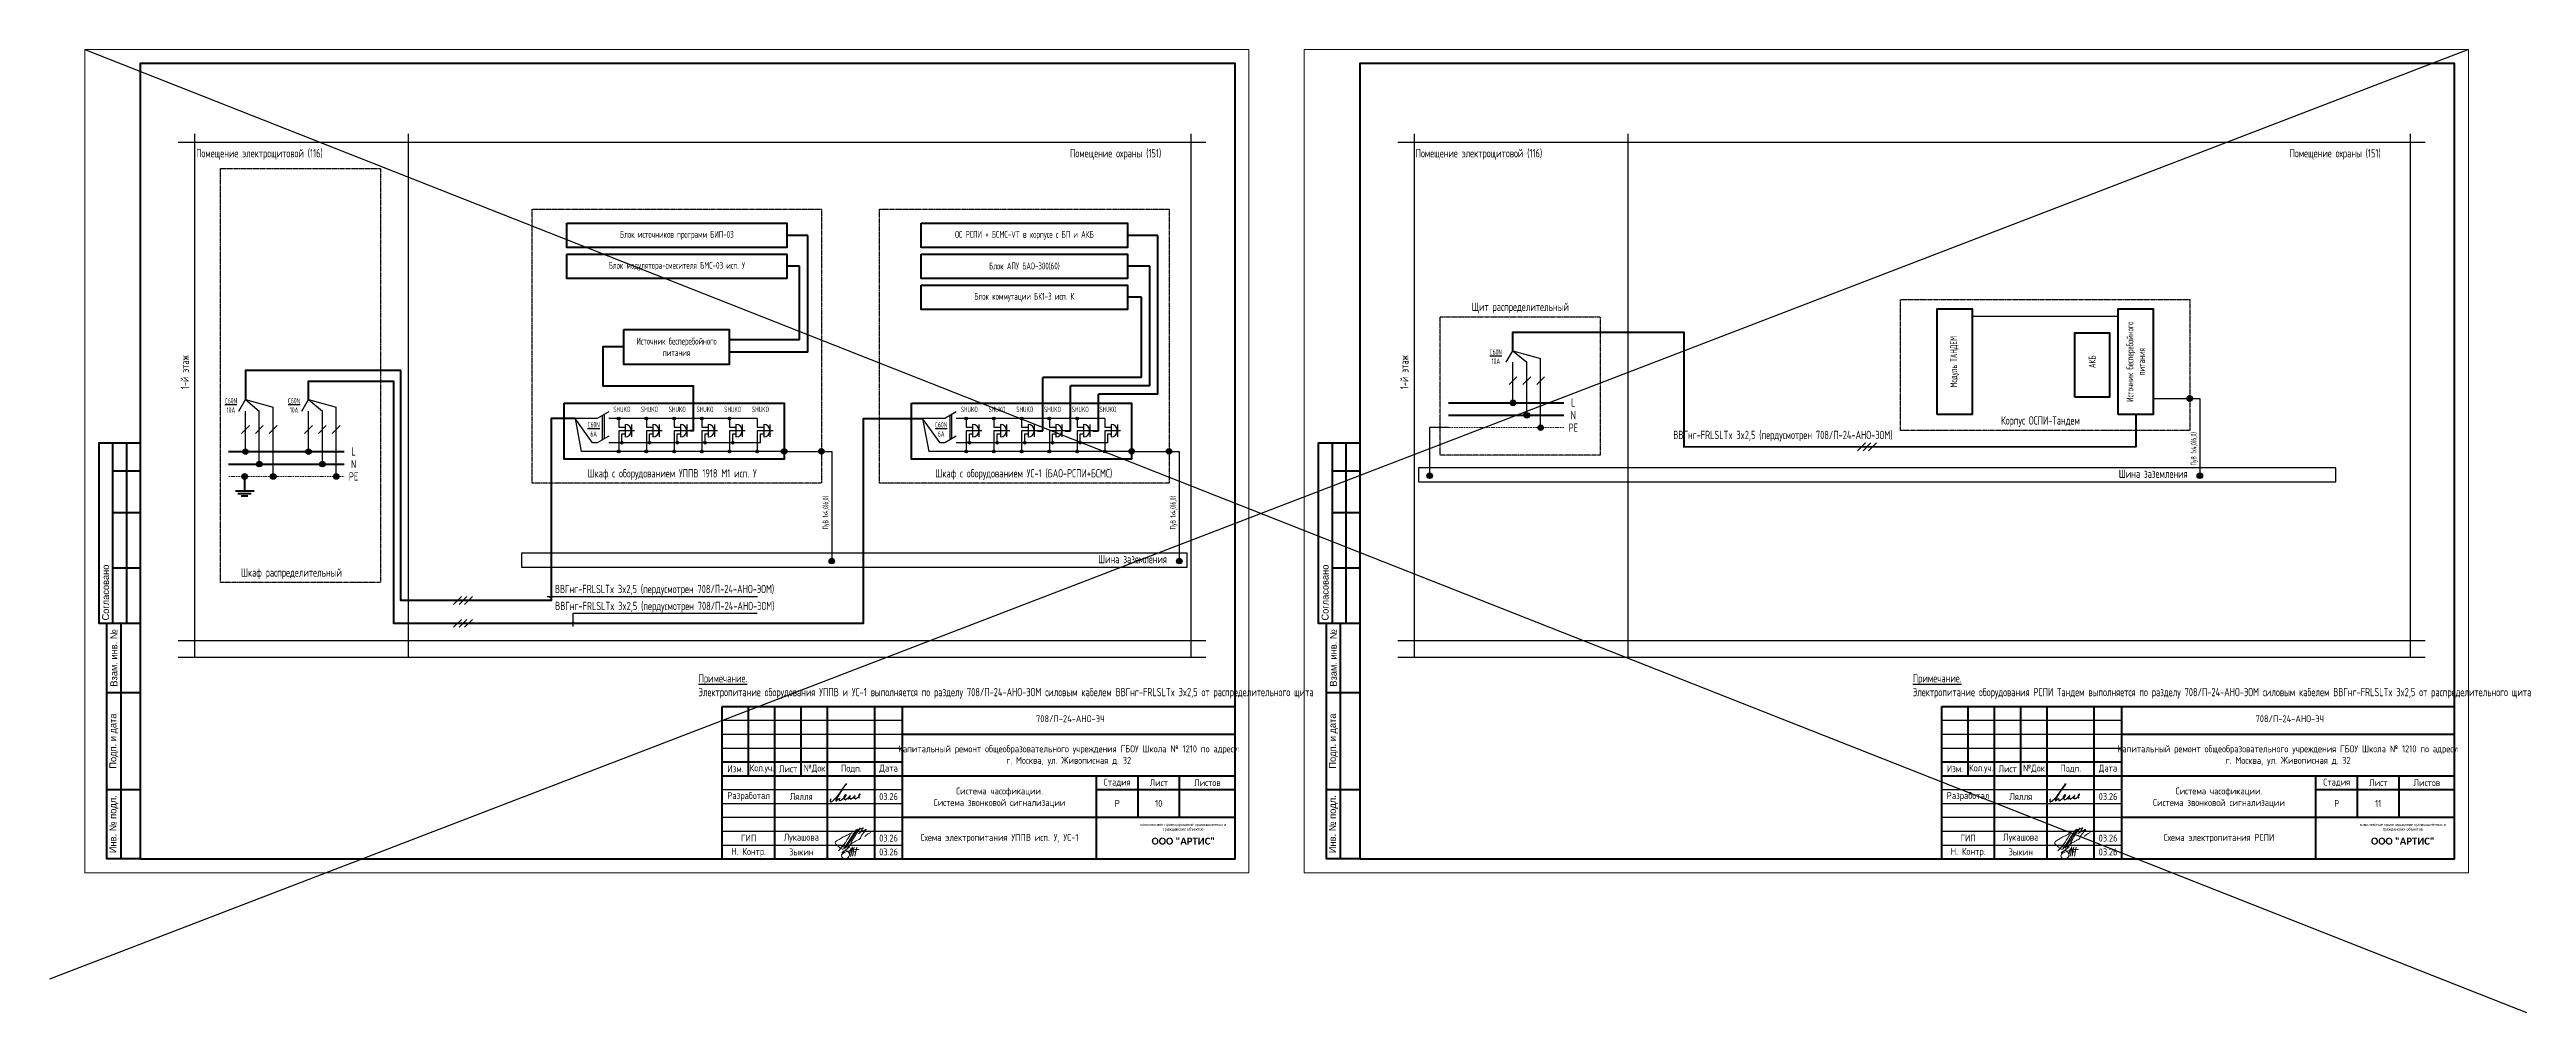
# Model space of a CAD drawing. Header units: millimetres. Extents: x -421858 to 614926, y -468665 to 141641.
# Drawn here: x 16185 to 105555, y -468665 to -433924 of the extents above; entities that cross this region are included whole.
import ezdxf
from ezdxf.enums import TextEntityAlignment as Align

# ---------------------------------------------------------------- set-up
doc = ezdxf.new("R2010")
doc.units = ezdxf.units.MM
doc.linetypes.add('DASHDOT', pattern=[25.4, 12.7, -6.35, 0, -6.35])
doc.linetypes.add('штриховая2', pattern=[9.525, 6.35, -3.175])
for name, color, linetype in [('__НАДПИСИ', 7, 'Continuous'), ('СОТ', 7, 'Continuous'), ('стена', 20, 'Continuous')]:
    doc.layers.add(name, color=color, linetype=linetype)
for name, color, linetype, lineweight in [('__ФОРМАТ', 7, 'Continuous', 40), ('RC-Линии_связи-Адресные', 5, 'Continuous', 30), ('Подписи', 7, 'Continuous', 13)]:
    doc.layers.add(name, color=color, linetype=linetype, lineweight=lineweight)
doc.layers.add('Границы листа', color=7, linetype='Continuous', lineweight=0, plot=False)
doc.layers.add('ОФ_подписи', color=5, linetype='Continuous', lineweight=13, true_color=0x0000ff)
doc.styles.add('GOST 2.304 type A', font='', dxfattribs={"height": 250})
doc.styles.add('ISOCPEUR', font='isocpeur.ttf', dxfattribs={"width": 0.9, "height": 350})
doc.styles.add('Mipgost_5', font='', dxfattribs={"height": 250})
doc.styles.add('RubezhCAD', font='', dxfattribs={"oblique": 10})
doc.styles.get("Standard").update_dxf_attribs({"font": ''})
doc.styles.add('TEXT', font='', dxfattribs={"width": 0.75})
doc.styles.add('ГОСТ 2.304', font='')
doc.styles.get('GOST 2.304 type A').set_extended_font_data('GOST 2.304 type A')
doc.styles.get('Mipgost_5').set_extended_font_data('Mipgost')
doc.styles.get('RubezhCAD').set_extended_font_data('GOST type A')
doc.styles.get('Standard').set_extended_font_data('GOST type B')
doc.styles.get('TEXT').set_extended_font_data('GOST type A')
doc.styles.get('ГОСТ 2.304').set_extended_font_data('GOST 2.304 type A')

# ---------------------------------------------------------------- blocks, each defined once
blk = doc.blocks.new('*U1524')
for p, q in [((5, 155), (5, 90)), ((15, 155), (15, 90))]:
    blk.add_line(p, q)
at = {"lineweight": -2}
for p, q in [((10, 155), (10, 90)), ((10, 145), (20, 145)), ((10, 130), (20, 130)), ((10, 110), (20, 110)), ((13, 90), (13, 5)), ((8, 65), (20, 65)), ((8, 30), (20, 30))]:
    blk.add_line(p, q, dxfattribs=at)
blk.add_lwpolyline([(20, 5), (415, 5), (415, 292), (20, 292)], close=True, dxfattribs=at)
for points in [[(20, 155), (5, 155), (5, 90), (8, 90)], [(20, 5), (8, 5), (8, 90), (20, 90)]]:
    blk.add_lwpolyline(points, dxfattribs=at)
at = {"layer": 'Границы листа'}
blk.add_lwpolyline([(420, 0), (0, 0), (0, 297), (420, 297)], close=True, dxfattribs=at)
at = {"lineweight": 30, "style": 'Mipgost_5'}
blk.add_text('Согласовано', height=2.5, rotation=90, dxfattribs=at).set_placement((7.5, 91), align=Align.MIDDLE_LEFT)
for s, p in [('Взам. инв. №', (10.5, 77.5)), ('Подп. и дата', (10.5, 47.5)), ('Инв. № подл.', (10.5, 17.5))]:
    blk.add_text(s, height=2.5, rotation=90, dxfattribs=at).set_placement(p, align=Align.MIDDLE)
at = {"lineweight": 13, "oblique": 10, "flags": 8}
blk.add_attdef('ФОРМАТ', (380.94, 1.12), '', height=3, dxfattribs=at)
blk = doc.blocks.new('П_Зыкин')
at = {"layer": 'ОФ_подписи', "color": 5, "ltscale": 100, "transparency": 33554687}
for p, q in [((142, 249), (62, -174)), ((102, 37), (218, 37)), ((258, 249), (178, -174))]:
    blk.add_line(p, q, dxfattribs=at)
blk.add_lwpolyline([(-462, 273), (-74, 273), (-446, -30)], dxfattribs=at)
for centre, radius, start, end in [((-271, -94), 186, 314.23929, 159.93483), ((345, -1372), 1523, 88.87583, 117.8788), ((1109, -252), 1204, 158.75935, 174.23097), ((-1024, 224), 1068, 337.81444, 2.88593), ((-849, 72), 852, 342.83077, 7.48151), ((-9, 182), 4.48, 8.96906, 155.65511), ((-643, 22), 732, 344.4555, 20.46196), ((-318, -169), 151, 108.7568, 173.42509), ((-287, -115), 185, 191.53585, 322.35119)]:
    blk.add_arc(centre, radius, start, end, dxfattribs=at)
blk = doc.blocks.new('П_Лукашова')
at = {"layer": 'ОФ_подписи', "color": 5}
for p, q in [((221, 339), (-221, -339)), ((286, 371), (-156, -307)), ((283, 370), (218, 338))]:
    blk.add_line(p, q, dxfattribs=at)
for points in [[(-221, -339), (-276, -344), (-368, -289), (-446, -221), (-505, -166), (-522, -116), (-412, -16), (-295, 56), (-173, 120), (-49, 179), (33, 216), (87, 237), (52, 221), (11, 167), (-59, 51), (-126, -52), (-177, -132), (-256, -231), (-409, -409)], [(360, 20), (294, -18), (203, -65), (91, -124), (-73, -248)], [(366, 415), (236, 213), (85, -37), (-50, -300)], [(221, 301), (344, 360), (434, 401), (475, 416), (464, 395), (420, 336), (342, 232), (310, 203), (337, 221), (420, 283), (490, 322), (558, 352), (576, 358), (491, 240), (403, 113), (374, 49), (360, 20)], [(530, 102), (646, 199), (748, 254)]]:
    blk.add_spline(points, degree=3, dxfattribs=at)
blk = doc.blocks.new('штамп')
at = {"layer": '__ФОРМАТ', "linetype": 'Continuous', "lineweight": 50}
for p, q in [((531929, 45357), (531929, 50857)), ((531929, 50857), (550429, 50857)), ((532879, 48357), (532879, 50857)), ((533829, 45357), (533829, 50857)), ((534779, 48357), (534779, 50857)), ((535729, 45357), (535729, 50857)), ((537429, 45357), (537429, 50857)), ((538429, 45357), (538429, 50857)), ((550429, 45357), (550429, 50857)), ((538429, 49857), (550429, 49857)), ((531929, 48857), (538429, 48857)), ((531929, 48357), (550429, 48357)), ((545429, 45357), (545429, 48357)), ((546929, 46857), (546929, 48357)), ((548429, 46857), (548429, 48357)), ((545429, 47857), (550429, 47857)), ((538429, 46857), (550429, 46857)), ((531929, 45357), (550429, 45357))]:
    blk.add_line(p, q, dxfattribs=at)
at = {"layer": '__ФОРМАТ', "linetype": 'Continuous', "lineweight": -2}
for p, q in [((531929, 50357), (538429, 50357)), ((531929, 49857), (538429, 49857)), ((531929, 49357), (538429, 49357)), ((531929, 48857), (538429, 48857)), ((531929, 47857), (538429, 47857)), ((531929, 47357), (538429, 47357)), ((531929, 46857), (538429, 46857)), ((538429, 46857), (550429, 46857)), ((531929, 46357), (538429, 46357)), ((531929, 45857), (538429, 45857))]:
    blk.add_line(p, q, dxfattribs=at)
at = {"layer": 'Подписи', "color": 5, "lineweight": 25}
blk.add_lwpolyline([(535847, 47525), (535833, 47500), (535823, 47461), (535824, 47440), (535829, 47423), (535840, 47414), (535857, 47413), (535876, 47421), (535897, 47435), (535917, 47454), (536005, 47539), (536088, 47624), (536142, 47690), (536203, 47776), (536266, 47874), (536323, 47953), (536362, 48009), (536395, 48059), (536405, 48060), (536397, 48045), (536295, 47925), (536205, 47790), (536095, 47603), (536059, 47544), (536038, 47506), (536029, 47485), (536027, 47473), (536027, 47462), (536031, 47457), (536037, 47454), (536045, 47456), (536057, 47466), (536072, 47479), (536107, 47506), (536133, 47525), (536147, 47532), (536152, 47532), (536153, 47529), (536150, 47520), (536147, 47504), (536146, 47491), (536148, 47479), (536150, 47471), (536157, 47465), (536166, 47462), (536178, 47464), (536189, 47469), (536215, 47480), (536240, 47498), (536281, 47529), (536306, 47550), (536324, 47567), (536342, 47582), (536372, 47609), (536388, 47629), (536397, 47646), (536399, 47657), (536398, 47666), (536393, 47671), (536383, 47671), (536372, 47667), (536356, 47653), (536336, 47632), (536323, 47612), (536313, 47599), (536309, 47587), (536310, 47579), (536315, 47575), (536326, 47579), (536335, 47585), (536344, 47592), (536348, 47595), (536352, 47596), (536354, 47595), (536355, 47592), (536349, 47583), (536342, 47575), (536334, 47561), (536326, 47547), (536322, 47538), (536320, 47531), (536321, 47523), (536325, 47519), (536328, 47519), (536333, 47524), (536338, 47527), (536344, 47526), (536346, 47520), (536351, 47508), (536355, 47498), (536359, 47493), (536366, 47491), (536375, 47491), (536385, 47497), (536412, 47513), (536436, 47532), (536466, 47559), (536491, 47583), (536517, 47607), (536529, 47621), (536545, 47642), (536547, 47643), (536546, 47644), (536543, 47644), (536541, 47642), (536538, 47637), (536499, 47577), (536491, 47558), (536482, 47544), (536480, 47535), (536479, 47529), (536481, 47524), (536483, 47522), (536489, 47523), (536494, 47526), (536502, 47532), (536512, 47539), (536522, 47544), (536530, 47548), (536541, 47549), (536547, 47546), (536550, 47541), (536551, 47531), (536552, 47525), (536553, 47521), (536558, 47517), (536562, 47515), (536568, 47515), (536575, 47517), (536583, 47523), (536596, 47533), (536617, 47547), (536636, 47561), (536659, 47583), (536688, 47609), (536702, 47620), (536713, 47630), (536721, 47636), (536727, 47641), (536727, 47643), (536726, 47644), (536723, 47643), (536720, 47638), (536715, 47629), (536693, 47594), (536681, 47575), (536676, 47566), (536674, 47557), (536677, 47551), (536679, 47547), (536684, 47546), (536689, 47549), (536695, 47552), (536700, 47554), (536709, 47554), (536716, 47551), (536717, 47545), (536719, 47535), (536721, 47527), (536725, 47524), (536731, 47520), (536741, 47523), (536747, 47528), (536757, 47534), (536779, 47550), (536809, 47572), (536842, 47600), (536865, 47623), (536880, 47642), (536895, 47664), (536899, 47675), (536901, 47684), (536898, 47689), (536891, 47693), (536881, 47689), (536873, 47682), (536862, 47668), (536856, 47654), (536855, 47638), (536856, 47622), (536856, 47598), (536858, 47583), (536860, 47572), (536864, 47560), (536871, 47551)], dxfattribs=at)
at = {"layer": 'ОФ_подписи'}
for name, p, xscale, yscale, zscale in [('П_Лукашова', (536533, 46057), 1.010226427429054, 1.010226427429054, 1.010226427429054), ('П_Зыкин', (536581, 45585), 0.7621923841183493, 0.7621923841183493, 0.7621923841183493)]:
    blk.add_blockref(name, p, dxfattribs=dict(at, xscale=xscale, yscale=yscale, zscale=zscale))
at = {"transparency": 33554687, "attachment_point": 5, "style": 'ГОСТ 2.304'}
for s, insert, char_height, width in [('{\\fArial|b0|i0|c204|p34;комплексное проектирование промышленных и гражданских объектов}', (548563, 46495), 100, 3372.21), ('{\\fCorbel Light|b1|i0|c204|p34;ООО "АРТИС"}', (548563, 45995), 250, 4171.2)]:
    blk.add_mtext(s, dxfattribs=dict(at, insert=insert, char_height=char_height, width=width))
at = {"layer": '__НАДПИСИ', "lineweight": 9, "ltscale": 2, "style": 'ISOCPEUR', "flags": 1}
blk.add_attdef('NOTATION', (548864, 51134), '', height=250, dxfattribs=at)
at = {"layer": '__НАДПИСИ', "lineweight": 9, "ltscale": 2, "style": 'RubezhCAD', "oblique": 10}
blk.add_attdef('SHEET', text='', height=250, dxfattribs=at).set_placement((547679, 47357), align=Align.MIDDLE_CENTER)
at = {"layer": '__ФОРМАТ', "color": 7, "linetype": 'Continuous', "lineweight": 20, "char_height": 250, "attachment_point": 5, "style": 'GOST 2.304 type A'}
for s, insert, width in [('Капитальный ремонт общеобразовательного учреждения ГБОУ Школа № 1210 по адресу:      \\Pг. Москва, ул. Живописная д. 32', (544429, 49085), 12000), ('\\pi-7.5,l7.5,t7.5;{\\W0.9;\\C256;Кол.уч.}', (533354, 48607), 950), ('Система часофикации. \\PСистема звонковой сигнализации ', (541929, 47564), 7000)]:
    blk.add_mtext(s, dxfattribs=dict(at, insert=insert, width=width))
at = {"layer": '__ФОРМАТ', "color": 7, "linetype": 'Continuous', "lineweight": 20, "char_height": 250, "attachment_point": 5, "line_spacing_factor": 1.2, "style": 'GOST 2.304 type A'}
for s, insert, width in [('\\pi-7.5,l7.5,t7.5;{\\C256;Изм.}', (532404, 48607), 950), ('\\pi-7.5,l7.5,t7.5;{\\C256;Лист}', (534304, 48607), 950), ('\\pi-7.5,l7.5,t7.5;{\\C256;№Док}', (535254, 48607), 950), ('\\pi-7.5,l7.5,t7.5;{\\C256;Подп.}', (536584, 48607), 1710.72), ('\\pi-7.5,l7.5,t7.5;{\\C256;Дата}', (537929, 48607), 1000), ('\\pi-7.5,l7.5,t7.5;{\\C256;Разработал}', (532879, 47607), 1900), ('{\\C256;Лялля}', (534779, 47607), 1900), ('{\\C256;03.26}', (537929, 47607), 1000), ('\\pi-7.5,l7.5,t7.5;{\\C256;Стадия}', (546179, 48107), 1500), ('\\pi-750,l750,t750;{\\C256;Р}', (546179, 47357), 1500), ('\\pi-7.5,l7.5,t7.5;{\\C256;Лист}', (547679, 48107), 1500), ('\\pi-7.5,l7.5,t7.5;{\\C256;Листов}', (549429, 48107), 2000), ('{\\C256;Н. Контр. }', (532879, 45592), 1900), ('\\pi-7.5,l7.5,t7.5;{\\C256;ГИП}', (532879, 46107), 1900), ('{\\C256;Лукашова}', (534779, 46107), 1900), ('\\pi-750,l750,t750;{\\C256;Зыкин}', (534779, 45607), 1900), ('{\\C256;03.26}', (537929, 46107), 1000), ('{\\C256;03.26}', (537929, 45607), 1000)]:
    blk.add_mtext(s, dxfattribs=dict(at, insert=insert, width=width))
at = {"layer": 'стена', "color": 18, "true_color": 0x000000, "insert": (543249, 50539), "char_height": 250, "width": 3851.47, "attachment_point": 1, "style": 'GOST 2.304 type A'}
blk.add_mtext('708/П-24-АНО-ЭЧ', dxfattribs=at)

msp = doc.modelspace()

# ---------------------------------------------------------------- hatches: boundary and pattern name
h = msp.add_hatch(color=256)
h.dxf.hatch_style = 1
edge = h.paths.add_edge_path()
edge.add_arc((68986, -446671), 100, 0, 360)
h = msp.add_hatch(color=256)
h.dxf.hatch_style = 1
edge = h.paths.add_edge_path()
edge.add_arc((93403, -446514), 100, 0, 360)
h = msp.add_hatch(color=256)
h.dxf.hatch_style = 1
edge = h.paths.add_edge_path()
edge.add_arc((93405, -446514), 100, 0, 360)
h = msp.add_hatch(color=256)
h.dxf.hatch_style = 1
edge = h.paths.add_edge_path()
edge.add_arc((36720, -447238), 50, 0, 360)
h = msp.add_hatch(color=256)
h.dxf.hatch_style = 1
edge = h.paths.add_edge_path()
edge.add_arc((37720, -447238), 50, 0, 360)
h = msp.add_hatch(color=256)
h.dxf.hatch_style = 1
edge = h.paths.add_edge_path()
edge.add_arc((38720, -447238), 50, 0, 360)
h = msp.add_hatch(color=256)
h.dxf.hatch_style = 1
edge = h.paths.add_edge_path()
edge.add_arc((39720, -447238), 50, 0, 360)
h = msp.add_hatch(color=256)
h.dxf.hatch_style = 1
edge = h.paths.add_edge_path()
edge.add_arc((40720, -447238), 50, 0, 360)
h = msp.add_hatch(color=256)
h.dxf.hatch_style = 1
edge = h.paths.add_edge_path()
edge.add_arc((49259, -447238), 50, 0, 360)
h = msp.add_hatch(color=256)
h.dxf.hatch_style = 1
edge = h.paths.add_edge_path()
edge.add_arc((50259, -447238), 50, 0, 360)
h = msp.add_hatch(color=256)
h.dxf.hatch_style = 1
edge = h.paths.add_edge_path()
edge.add_arc((51259, -447238), 50, 0, 360)
h = msp.add_hatch(color=256)
h.dxf.hatch_style = 1
edge = h.paths.add_edge_path()
edge.add_arc((52259, -447238), 50, 0, 360)
h = msp.add_hatch(color=256)
h.dxf.hatch_style = 1
edge = h.paths.add_edge_path()
edge.add_arc((53259, -447238), 50, 0, 360)
h = msp.add_hatch(color=256)
h.dxf.hatch_style = 1
edge = h.paths.add_edge_path()
edge.add_arc((69486, -447118), 100, 0, 360)
h = msp.add_hatch(color=256)
h.dxf.hatch_style = 1
edge = h.paths.add_edge_path()
edge.add_arc((69986, -447566), 100, 0, 360)
h = msp.add_hatch(color=256)
h.dxf.hatch_style = 1
edge = h.paths.add_edge_path()
edge.add_arc((23253, -448431), 100, 0, 360)
h = msp.add_hatch(color=256)
h.dxf.hatch_style = 1
edge = h.paths.add_edge_path()
edge.add_arc((25530, -448431), 100, 0, 360)
h = msp.add_hatch(color=256)
h.dxf.hatch_style = 1
edge = h.paths.add_edge_path()
edge.add_arc((36720, -448421), 50, 0, 360)
h = msp.add_hatch(color=256)
h.dxf.hatch_style = 1
edge = h.paths.add_edge_path()
edge.add_arc((36836, -448108), 50, 0, 360)
h = msp.add_hatch(color=256)
h.dxf.hatch_style = 1
edge = h.paths.add_edge_path()
edge.add_arc((37720, -448421), 50, 0, 360)
h = msp.add_hatch(color=256)
h.dxf.hatch_style = 1
edge = h.paths.add_edge_path()
edge.add_arc((37836, -448108), 50, 0, 360)
h = msp.add_hatch(color=256)
h.dxf.hatch_style = 1
edge = h.paths.add_edge_path()
edge.add_arc((38720, -448421), 50, 0, 360)
h = msp.add_hatch(color=256)
h.dxf.hatch_style = 1
edge = h.paths.add_edge_path()
edge.add_arc((38836, -448108), 50, 0, 360)
h = msp.add_hatch(color=256)
h.dxf.hatch_style = 1
edge = h.paths.add_edge_path()
edge.add_arc((39720, -448421), 50, 0, 360)
h = msp.add_hatch(color=256)
h.dxf.hatch_style = 1
edge = h.paths.add_edge_path()
edge.add_arc((39836, -448108), 50, 0, 360)
h = msp.add_hatch(color=256)
h.dxf.hatch_style = 1
edge = h.paths.add_edge_path()
edge.add_arc((40720, -448421), 50, 0, 360)
h = msp.add_hatch(color=256)
h.dxf.hatch_style = 1
edge = h.paths.add_edge_path()
edge.add_arc((40836, -448108), 50, 0, 360)
h = msp.add_hatch(color=256)
h.dxf.hatch_style = 1
edge = h.paths.add_edge_path()
edge.add_arc((41720, -448421), 50, 0, 360)
h = msp.add_hatch(color=256)
h.dxf.hatch_style = 1
edge = h.paths.add_edge_path()
edge.add_arc((42690, -448421), 100, 0, 360)
h = msp.add_hatch(color=256)
h.dxf.hatch_style = 1
edge = h.paths.add_edge_path()
edge.add_arc((44032, -448421), 100, 0, 360)
h = msp.add_hatch(color=256)
h.dxf.hatch_style = 1
edge = h.paths.add_edge_path()
edge.add_arc((44034, -448421), 100, 0, 360)
h = msp.add_hatch(color=256)
h.dxf.hatch_style = 1
edge = h.paths.add_edge_path()
edge.add_arc((49259, -448421), 50, 0, 360)
h = msp.add_hatch(color=256)
h.dxf.hatch_style = 1
edge = h.paths.add_edge_path()
edge.add_arc((49374, -448108), 50, 0, 360)
h = msp.add_hatch(color=256)
h.dxf.hatch_style = 1
edge = h.paths.add_edge_path()
edge.add_arc((50259, -448421), 50, 0, 360)
h = msp.add_hatch(color=256)
h.dxf.hatch_style = 1
edge = h.paths.add_edge_path()
edge.add_arc((50374, -448108), 50, 0, 360)
h = msp.add_hatch(color=256)
h.dxf.hatch_style = 1
edge = h.paths.add_edge_path()
edge.add_arc((51259, -448421), 50, 0, 360)
h = msp.add_hatch(color=256)
h.dxf.hatch_style = 1
edge = h.paths.add_edge_path()
edge.add_arc((51374, -448108), 50, 0, 360)
h = msp.add_hatch(color=256)
h.dxf.hatch_style = 1
edge = h.paths.add_edge_path()
edge.add_arc((52259, -448421), 50, 0, 360)
h = msp.add_hatch(color=256)
h.dxf.hatch_style = 1
edge = h.paths.add_edge_path()
edge.add_arc((52374, -448108), 50, 0, 360)
h = msp.add_hatch(color=256)
h.dxf.hatch_style = 1
edge = h.paths.add_edge_path()
edge.add_arc((53259, -448421), 50, 0, 360)
h = msp.add_hatch(color=256)
h.dxf.hatch_style = 1
edge = h.paths.add_edge_path()
edge.add_arc((53374, -448108), 50, 0, 360)
h = msp.add_hatch(color=256)
h.dxf.hatch_style = 1
edge = h.paths.add_edge_path()
edge.add_arc((54259, -448421), 50, 0, 360)
h = msp.add_hatch(color=256)
h.dxf.hatch_style = 1
edge = h.paths.add_edge_path()
edge.add_arc((55229, -448421), 100, 0, 360)
h = msp.add_hatch(color=256)
h.dxf.hatch_style = 1
edge = h.paths.add_edge_path()
edge.add_arc((56579, -448421), 100, 0, 360)
h = msp.add_hatch(color=256)
h.dxf.hatch_style = 1
edge = h.paths.add_edge_path()
edge.add_arc((23224, -449327), 100, 0, 360)
h = msp.add_hatch(color=256)
h.dxf.hatch_style = 1
edge = h.paths.add_edge_path()
edge.add_arc((23753, -448879), 100, 0, 360)
h = msp.add_hatch(color=256)
h.dxf.hatch_style = 1
edge = h.paths.add_edge_path()
edge.add_arc((24253, -449327), 100, 0, 360)
h = msp.add_hatch(color=256)
h.dxf.hatch_style = 1
edge = h.paths.add_edge_path()
edge.add_arc((26030, -448879), 100, 0, 360)
h = msp.add_hatch(color=256)
h.dxf.hatch_style = 1
edge = h.paths.add_edge_path()
edge.add_arc((26530, -449327), 100, 0, 360)
h = msp.add_hatch(color=256)
h.dxf.hatch_style = 1
edge = h.paths.add_edge_path()
edge.add_arc((65981, -449301), 100, 0, 360)
h = msp.add_hatch(color=256)
h.dxf.hatch_style = 1
edge = h.paths.add_edge_path()
edge.add_arc((93772, -449301), 100, 0, 360)
h = msp.add_hatch(color=256)
h.dxf.hatch_style = 1
edge = h.paths.add_edge_path()
edge.add_arc((44409, -452379), 100, 0, 360)
h = msp.add_hatch(color=256)
h.dxf.hatch_style = 1
edge = h.paths.add_edge_path()
edge.add_arc((56946, -452379), 100, 0, 360)

# ---------------------------------------------------------------- linework, layer by layer
for p, q in [((21419, -436967), (21419, -455847)), ((29127, -436967), (29127, -455847)), ((57362, -436967), (57362, -455847)), ((65419, -436967), (65419, -455847)), ((73127, -436967), (73127, -455847)), ((101362, -436967), (101362, -455847)), ((20831, -437267), (57900, -437267)), ((64831, -437267), (101900, -437267)), ((92086, -446514), (93403, -446514)), ((36124, -447137), (36124, -448008)), ((36191, -447099), (36191, -447969)), ((48663, -447137), (48663, -448008)), ((48729, -447099), (48729, -447969)), ((42690, -448421), (44032, -448421)), ((55229, -448421), (56579, -448421)), ((34143, -453657), (41727, -453657)), ((34241, -453703), (34315, -453611)), ((35038, -454669), (35112, -454577)), ((35073, -454746), (35073, -454264)), ((35073, -454264), (41719, -454264)), ((20831, -455247), (57900, -455247)), ((64831, -455247), (101900, -455247)), ((20831, -455847), (57900, -455847)), ((64831, -455847), (101900, -455847))]:
    msp.add_line(p, q)
at = {"lineweight": 40}
for p, q in [((43545, -440627), (42790, -440627)), ((43545, -444840), (43545, -440627)), ((56179, -440627), (55079, -440627)), ((56179, -446352), (56179, -440627)), ((43245, -441744), (42790, -441744)), ((43245, -444398), (43245, -441744)), ((55879, -441744), (55079, -441744)), ((55879, -446052), (55879, -441744)), ((55579, -442860), (55079, -442860)), ((55579, -445752), (55579, -442860)), ((43245, -444398), (40712, -444398)), ((43545, -444840), (40712, -444840)), ((52028, -447675), (52028, -445752)), ((55579, -445752), (52028, -445752)), ((55879, -446052), (53028, -446052)), ((53028, -447675), (53028, -446052)), ((56179, -446352), (54028, -446352)), ((54028, -447675), (54028, -446352)), ((51828, -447675), (52028, -447675)), ((52828, -447675), (53028, -447675)), ((53828, -447675), (54028, -447675))]:
    msp.add_line(p, q, dxfattribs=at)
at = {"lineweight": 30, "ltscale": 0.25}
for p, q in [((68747, -445209), (68986, -444795)), ((68986, -444795), (69486, -445209)), ((68845, -446010), (69128, -445727)), ((68986, -446671), (68986, -445209)), ((69345, -446010), (69628, -445727)), ((69486, -447118), (69486, -445209)), ((69845, -446010), (70128, -445727)), ((23013, -446970), (23253, -446555)), ((23253, -446555), (23753, -446970)), ((25290, -446970), (25530, -446555)), ((25530, -446555), (26030, -446970)), ((23111, -447771), (23394, -447488)), ((23253, -448431), (23253, -446970)), ((23611, -447771), (23894, -447488)), ((23753, -448879), (23753, -446970)), ((24111, -447771), (24394, -447488)), ((25388, -447771), (25671, -447488)), ((25530, -448431), (25530, -446970)), ((25888, -447771), (26171, -447488)), ((26030, -448879), (26030, -446970)), ((26388, -447771), (26671, -447488)), ((35950, -447238), (35148, -447238)), ((35777, -448108), (35148, -447238)), ((36365, -446998), (35950, -447238)), ((41720, -447238), (36365, -447238)), ((48488, -447238), (47686, -447238)), ((48316, -448108), (47686, -447238)), ((48903, -446998), (48488, -447238)), ((54259, -447238), (48903, -447238)), ((35950, -448108), (35777, -448108)), ((36365, -447869), (35950, -448108)), ((41836, -448108), (36365, -448108)), ((48488, -448108), (48316, -448108)), ((48903, -447869), (48488, -448108)), ((54374, -448108), (48903, -448108)), ((81420, -448402), (81703, -448119)), ((81620, -448402), (81903, -448119)), ((81820, -448402), (82103, -448119)), ((30763, -453946), (31046, -453663)), ((30963, -453946), (31246, -453663)), ((31163, -453946), (31446, -453663)), ((30763, -454765), (31046, -454482)), ((30963, -454765), (31246, -454482)), ((31163, -454765), (31446, -454482))]:
    msp.add_line(p, q, dxfattribs=at)
at = {"ltscale": 0.25}
for p, q in [((68986, -444795), (69986, -445067)), ((69986, -447566), (69986, -445067)), ((23253, -446555), (24253, -446828)), ((24253, -449327), (24253, -446828)), ((25530, -446555), (26530, -446828)), ((26530, -449327), (26530, -446828))]:
    msp.add_line(p, q, dxfattribs=at)
at = {"lineweight": 30}
for p, q in [((35148, -447238), (35369, -448421)), ((47686, -447238), (47908, -448421)), ((41471, -448421), (35369, -448421)), ((42690, -448421), (41471, -448421)), ((54009, -448421), (47908, -448421)), ((55229, -448421), (54009, -448421))]:
    msp.add_line(p, q, dxfattribs=at)
at = {"lineweight": 25, "ltscale": 0.25}
for p, q in [((36952, -447451), (36952, -447900)), ((37952, -447451), (37952, -447900)), ((38952, -447451), (38952, -447900)), ((39952, -447451), (39952, -447900)), ((40952, -447451), (40952, -447900)), ((41952, -447451), (41952, -447900)), ((49491, -447451), (49491, -447900)), ((50491, -447451), (50491, -447900)), ((51491, -447451), (51491, -447900)), ((52491, -447451), (52491, -447900)), ((53491, -447451), (53491, -447900)), ((54491, -447451), (54491, -447900))]:
    msp.add_line(p, q, dxfattribs=at)
at = {"lineweight": 25}
for p, q in [((37177, -447451), (37177, -447900)), ((38177, -447451), (38177, -447900)), ((39177, -447451), (39177, -447900)), ((40177, -447451), (40177, -447900)), ((41177, -447451), (41177, -447900)), ((42177, -447451), (42177, -447900)), ((49715, -447451), (49715, -447900)), ((50715, -447451), (50715, -447900)), ((51715, -447451), (51715, -447900)), ((52715, -447451), (52715, -447900)), ((53715, -447451), (53715, -447900)), ((54715, -447451), (54715, -447900))]:
    msp.add_line(p, q, dxfattribs=at)
at = {"linetype": 'DASHDOT', "lineweight": 20, "ltscale": 0.25}
for p, q in [((66656, -447566), (70824, -447566)), ((22645, -449327), (26813, -449327))]:
    msp.add_line(p, q, dxfattribs=at)
at = {"lineweight": 40, "ltscale": 0.25}
for p, q in [((23224, -449327), (23224, -449845)), ((23570, -449854), (22891, -449854)), ((23462, -449948), (22977, -449948)), ((23343, -450042), (23102, -450042))]:
    msp.add_line(p, q, dxfattribs=at)
at = {"linetype": 'штриховая2', "lineweight": 30}
for points in [[(22355, -438214), (28128, -438214), (28128, -453148), (22355, -453148), (22355, -438214)], [(66366, -443565), (72138, -443565), (72138, -448554), (66366, -448554), (66366, -443565)]]:
    msp.add_lwpolyline(points, dxfattribs=at)
for points in [[(33598, -439687), (44040, -439687), (44040, -449569), (33598, -449569)], [(46136, -439687), (56579, -439687), (56579, -449569), (46136, -449569)], [(82969, -442947), (93411, -442947), (93411, -447663), (82969, -447663)]]:
    msp.add_lwpolyline(points, close=True, dxfattribs=at)
at = {"lineweight": 40, "ltscale": 5}
for points in [[(34848, -440187), (42790, -440187), (42790, -441067), (34848, -441067)], [(47636, -440187), (55079, -440187), (55079, -441067), (47636, -441067)], [(34848, -441304), (42790, -441304), (42790, -442183), (34848, -442183)], [(47636, -441304), (55079, -441304), (55079, -442183), (47636, -442183)], [(47636, -442420), (55079, -442420), (55079, -443300), (47636, -443300)], [(36904, -444025), (40712, -444025), (40712, -445282), (36904, -445282)], [(84294, -447091), (84294, -443283), (85552, -443283), (85552, -447091)], [(89257, -446470), (89257, -444147), (90515, -444147), (90515, -446470)], [(90828, -447091), (90828, -443283), (92086, -443283), (92086, -447091)], [(34748, -446678), (42690, -446678), (42690, -448706), (34748, -448706)], [(47286, -446678), (55229, -446678), (55229, -448706), (47286, -448706)]]:
    msp.add_lwpolyline(points, close=True, dxfattribs=at)
at = {"lineweight": 40}
for points in [[(68986, -444795), (68986, -444126), (75156, -444126), (75156, -448261), (91476, -448248), (91476, -447078)], [(35153, -447238), (34281, -447238), (34281, -453804), (28866, -453804), (28866, -445508), (23253, -445508), (23253, -446555)], [(25530, -446555), (25530, -445885), (28593, -445885), (28593, -454623), (45559, -454623), (45559, -447238), (47686, -447238)]]:
    msp.add_lwpolyline(points, dxfattribs=at)
at = {"lineweight": 30}
for points in [[(85552, -443539), (90828, -443539)], [(37289, -447675), (36720, -447675), (36720, -448421)], [(38289, -447675), (37720, -447675), (37720, -448421)], [(39289, -447675), (38720, -447675), (38720, -448421)], [(40289, -447675), (39720, -447675), (39720, -448421)], [(41289, -447675), (40720, -447675), (40720, -448421)], [(42289, -447675), (41720, -447675), (41720, -448421)], [(49828, -447675), (49259, -447675), (49259, -448421)], [(50828, -447675), (50259, -447675), (50259, -448421)], [(51828, -447675), (51259, -447675), (51259, -448421)], [(52828, -447675), (52259, -447675), (52259, -448421)], [(53828, -447675), (53259, -447675), (53259, -448421)], [(54828, -447675), (54259, -447675), (54259, -448421)]]:
    msp.add_lwpolyline(points, dxfattribs=at)
at = {"lineweight": 50}
msp.add_lwpolyline([(36904, -444653), (36150, -444653), (36150, -446053), (39403, -446053), (39403, -447675), (39289, -447675)], dxfattribs=at)
at = {"lineweight": 40, "ltscale": 0.25}
for points in [[(66656, -446671), (70824, -446671)], [(22645, -448431), (26813, -448431)]]:
    msp.add_lwpolyline(points, dxfattribs=at)
for points in [[(93403, -446514), (93772, -446514), (93772, -449301)], [(66656, -447566), (65981, -447566), (65981, -449301)], [(44040, -448421), (44409, -448421), (44409, -452379)], [(56577, -448421), (56946, -448421), (56946, -452379)]]:
    msp.add_lwpolyline(points)
at = {"lineweight": 30, "ltscale": 0.25}
for points in [[(36720, -447238), (36720, -447546), (36952, -447546)], [(37720, -447238), (37720, -447546), (37952, -447546)], [(38720, -447238), (38720, -447546), (38952, -447546)], [(39720, -447238), (39720, -447546), (39952, -447546)], [(40720, -447238), (40720, -447546), (40952, -447546)], [(41720, -447238), (41720, -447546), (41952, -447546)], [(49259, -447238), (49259, -447546), (49491, -447546)], [(50259, -447238), (50259, -447546), (50491, -447546)], [(51259, -447238), (51259, -447546), (51491, -447546)], [(52259, -447238), (52259, -447546), (52491, -447546)], [(53259, -447238), (53259, -447546), (53491, -447546)], [(54259, -447238), (54259, -447546), (54491, -447546)], [(36836, -448108), (36836, -447794), (36952, -447794)], [(37836, -448108), (37836, -447794), (37952, -447794)], [(38836, -448108), (38836, -447794), (38952, -447794)], [(39836, -448108), (39836, -447794), (39952, -447794)], [(40836, -448108), (40836, -447794), (40952, -447794)], [(41836, -448108), (41836, -447794), (41952, -447794)], [(49374, -448108), (49374, -447794), (49491, -447794)], [(50374, -448108), (50374, -447794), (50491, -447794)], [(51374, -448108), (51374, -447794), (51491, -447794)], [(52374, -448108), (52374, -447794), (52491, -447794)], [(53374, -448108), (53374, -447794), (53491, -447794)], [(54374, -448108), (54374, -447794), (54491, -447794)]]:
    msp.add_lwpolyline(points, dxfattribs=at)
at = {"lineweight": 40, "ltscale": 0.5}
for points in [[(66656, -447118), (70824, -447118)], [(22645, -448879), (26813, -448879)]]:
    msp.add_lwpolyline(points, dxfattribs=at)
for points in [[(65573, -449526), (98683, -449526), (98683, -449021), (65573, -449021)], [(33215, -452604), (57234, -452604), (57234, -452099), (33215, -452099)]]:
    msp.add_lwpolyline(points, close=True)
for centre, radius in [((68986, -446671), 100), ((93403, -446514), 100), ((93405, -446514), 100), ((36720, -447238), 50), ((37720, -447238), 50), ((38720, -447238), 50), ((39720, -447238), 50), ((40720, -447238), 50), ((49259, -447238), 50), ((50259, -447238), 50), ((51259, -447238), 50), ((52259, -447238), 50), ((53259, -447238), 50), ((69486, -447118), 100), ((69986, -447566), 100), ((23253, -448431), 100), ((25530, -448431), 100), ((36720, -448421), 50), ((36836, -448108), 50), ((37720, -448421), 50), ((37836, -448108), 50), ((38720, -448421), 50), ((38836, -448108), 50), ((39720, -448421), 50), ((39836, -448108), 50), ((40720, -448421), 50), ((40836, -448108), 50), ((41720, -448421), 50), ((42690, -448421), 100), ((44032, -448421), 100), ((44034, -448421), 100), ((49259, -448421), 50), ((49374, -448108), 50), ((50259, -448421), 50), ((50374, -448108), 50), ((51259, -448421), 50), ((51374, -448108), 50), ((52259, -448421), 50), ((52374, -448108), 50), ((53259, -448421), 50), ((53374, -448108), 50), ((54259, -448421), 50), ((55229, -448421), 100), ((56579, -448421), 100), ((23224, -449327), 100), ((23753, -448879), 100), ((24253, -449327), 100), ((26030, -448879), 100), ((26530, -449327), 100), ((65981, -449301), 100), ((93772, -449301), 100), ((44409, -452379), 100), ((56946, -452379), 100)]:
    msp.add_circle(centre, radius)
at = {"lineweight": 25}
for centre in [(36952, -447675), (37952, -447675), (38952, -447675), (39952, -447675), (40952, -447675), (41952, -447675), (49491, -447675), (50491, -447675), (51491, -447675), (52491, -447675), (53491, -447675), (54491, -447675)]:
    msp.add_arc(centre, 224, 270, 90, dxfattribs=at)
at = {"layer": 'RC-Линии_связи-Адресные'}
for p, q in [((103458, -433924), (16185, -467459)), ((17458, -433924), (105555, -468665))]:
    msp.add_line(p, q, dxfattribs=at)

# ---------------------------------------------------------------- block references
at = {"layer": '__ФОРМАТ', "lineweight": 60, "xscale": 99.9999999999996, "yscale": 99.9999999999996, "zscale": 99.9999999999996}
for p in [(17458, -463624), (61458, -463624)]:
    msp.add_blockref('*U1524', p, dxfattribs=at)
at = {"layer": 'СОТ'}
for p in [(-491470, -508481), (-447470, -508481)]:
    msp.add_blockref('штамп', p, dxfattribs=at)

# ---------------------------------------------------------------- texts
at = {"attachment_point": 5, "style": 'TEXT'}
for s, insert, char_height in [('Помещение электрощитовой (116)', (23758, -437704), 300), ('Помещение охраны (151)', (54651, -437704), 300), ('Помещение электрощитовой (116)', (67758, -437704), 300), ('Помещение охраны (151)', (98651, -437704), 300), ('{\\LC60N}\\P10А\\P', (68369, -445002), 200), ('{\\LC60N}\\P10А\\P', (22730, -446763), 200), ('{\\LC60N}\\P10А\\P', (25007, -446763), 200), ('SHUKO\\P', (36836, -446906), 200), ('SHUKO\\P', (37836, -446906), 200), ('SHUKO\\P', (38836, -446906), 200), ('SHUKO\\P', (39836, -446906), 200), ('SHUKO\\P', (40836, -446906), 200), ('SHUKO\\P', (41836, -446906), 200), ('SHUKO\\P', (49374, -446906), 200), ('SHUKO\\P', (50374, -446906), 200), ('SHUKO\\P', (51374, -446906), 200), ('SHUKO\\P', (52374, -446906), 200), ('SHUKO\\P', (53374, -446906), 200), ('SHUKO\\P', (54374, -446906), 200), ('L', (71164, -446661), 300), ('{\\LC60N}\\P6А', (35818, -447626), 200), ('{\\LC60N}\\P6А', (48357, -447626), 200), ('PE', (71164, -447566), 300), ('N', (71164, -447118), 300), ('ВВГнг-FRLSLTx 3x2,5 (пердусмотрен 708/П-24-АНО-ЭОМ)', (78728, -447869), 300), ('Корпус ОСПИ-Тандем\\P', (88019, -447347), 300), ('L', (27154, -448422), 300), ('PE', (27154, -449327), 300), ('N', (27154, -448879), 300), ('Шкаф с оборудованием УППВ 1918 М1 исп. У\\P', (38647, -449254), 300), ('Шкаф с оборудованием УС-1 (БАО-РСПИ+БСМС)\\P', (51336, -449254), 300), ('Шина заземления\\P', (92087, -449229), 300), ('Шина заземления\\P', (55261, -452308), 300), ('ВВГнг-FRLSLTx 3x2,5 (пердусмотрен 708/П-24-АНО-ЭОМ)', (38374, -453428), 300), ('ВВГнг-FRLSLTx 3x2,5 (пердусмотрен 708/П-24-АНО-ЭОМ)', (38384, -454040), 300)]:
    msp.add_mtext(s, dxfattribs=dict(at, insert=insert, char_height=char_height))
at = {"style": 'TEXT'}
for s, insert, char_height, width, attachment_point in [('Блок источников программ БИП-03', (38819, -440627), 250, 7942.55, 5), ('ОС РСПИ + БСМС-VT в корпусе с БП и АКБ', (51358, -440627), 250, 7442.55, 5), ('Блок модулятора-смесителя БМС-03 исп. У', (38819, -441744), 250, 7942.55, 5), ('Блок АПУ БАО-300(60)', (51358, -441744), 250, 7442.55, 5), ('Блок коммутации БК1-3 исп. К', (51358, -442860), 250, 7442.55, 5), ('Щит распределительный', (69252, -443057), 300, 4745.42, 2), ('Источник бесперебойного\\Pпитания', (38808, -444653), 250, 3808.16, 5), ('Шкаф распределительный  ', (24912, -452642), 300, 4745.42, 2), ('{\\LПримечание.}\\PЭлектропитание оборудования УППВ и УС-1 выполняется по разделу 708/П-24-АНО-ЭОМ силовым кабелем ВВГнг-FRLSLTx 3x2,5 от распределительного щита', (39602, -456897), 300, 18658.56, 4), ('{\\LПримечание.}\\PЭлектропитание оборудования РСПИ Тандем выполняется по разделу 708/П-24-АНО-ЭОМ силовым кабелем ВВГнг-FRLSLTx 3x2,5 от распределительного щита', (83415, -456897), 300, 18658.56, 4)]:
    msp.add_mtext(s, dxfattribs=dict(at, insert=insert, char_height=char_height, width=width, attachment_point=attachment_point))
at = {"char_height": 250, "width": 3808.16, "attachment_point": 5, "rotation": 90, "style": 'TEXT'}
for s, insert in [('Источник бесперебойного\\Pпитания', (91457, -445187)), ('Модуль ТАНДЕМ', (84923, -445187)), ('АКБ', (89886, -445187))]:
    msp.add_mtext(s, dxfattribs=dict(at, insert=insert))
at = {"attachment_point": 5, "rotation": 90, "style": 'TEXT'}
for s, insert, char_height in [('1-й этаж\\P', (21068, -445568), 300), ('1-й этаж\\P', (65068, -445568), 300), ('ПуВ 1х4,0(6,0)', (93573, -448328), 200), ('ПуВ 1х4,0(6,0)', (44210, -450634), 200), ('ПуВ 1х4,0(6,0)', (56746, -450634), 200)]:
    msp.add_mtext(s, dxfattribs=dict(at, insert=insert, char_height=char_height))
at = {"layer": 'СОТ', "char_height": 250, "attachment_point": 5, "style": 'GOST 2.304 type A'}
for s, insert, width in [('10', (56208, -461124), 1500), ('11', (100208, -461124), 1500), ('Схема электропитания УППВ исп. У, УС-1', (50458, -462385), 7000), ('Схема электропитания РСПИ', (94458, -462385), 7000)]:
    msp.add_mtext(s, dxfattribs=dict(at, insert=insert, width=width))

doc.saveas('drawing.dxf')
